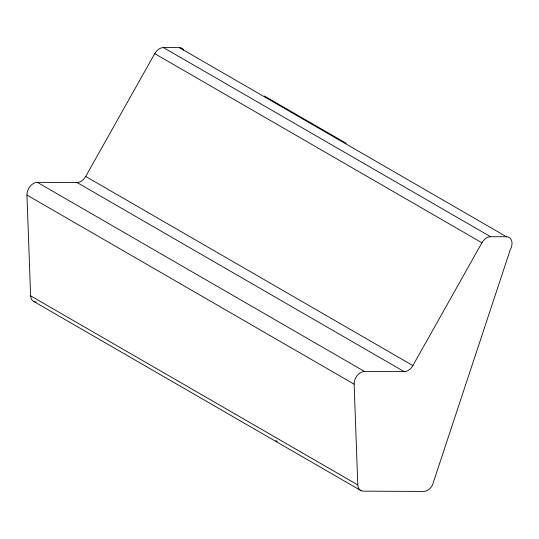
<?xml version="1.0" encoding="UTF-8"?>
<svg xmlns="http://www.w3.org/2000/svg" width="539" height="539" viewBox="0 0 539 539"><rect width="100%" height="100%" fill="white"/><g stroke="black" fill="none" stroke-linecap="round" stroke-linejoin="round"><path stroke-width="0.81" d="M36.1 302.029A10.14 7.068 -60 0 1 30.608 295.81L26.957 195.064A10.14 7.068 -60 0 1 37.346 182.35L77.043 182.532A10.14 7.068 -60 0 0 85.701 176.455L154.74 53.644A10.14 7.068 -60 0 1 163.398 47.567L179.366 47.641A10.14 7.068 -60 0 1 183.779 50.066M37.346 182.35L364.532 371.479L404.23 371.661A10.14 7.068 -60 0 0 412.881 365.583L481.927 242.772A10.14 7.068 -60 0 1 490.578 236.695L506.545 236.769A10.14 7.068 -60 0 1 510.305 249.618L432.372 485.356A10.14 7.068 -60 0 1 423.715 491.433L363.286 491.157A10.14 7.068 -60 0 1 357.788 484.938L30.608 295.81M264.393 96.023L346.193 143.3M179.366 47.641L506.545 236.769M163.398 47.567L490.578 236.695M154.74 53.644L481.927 242.772M85.701 176.455L412.881 365.583M77.043 182.532L404.23 371.661M26.957 195.064L354.136 384.192L357.788 484.938M275.847 440.619L277.262 441.434M33.997 301.604L361.177 490.733M354.136 384.192A10.14 7.068 -60 0 1 364.532 371.479"/></g></svg>
